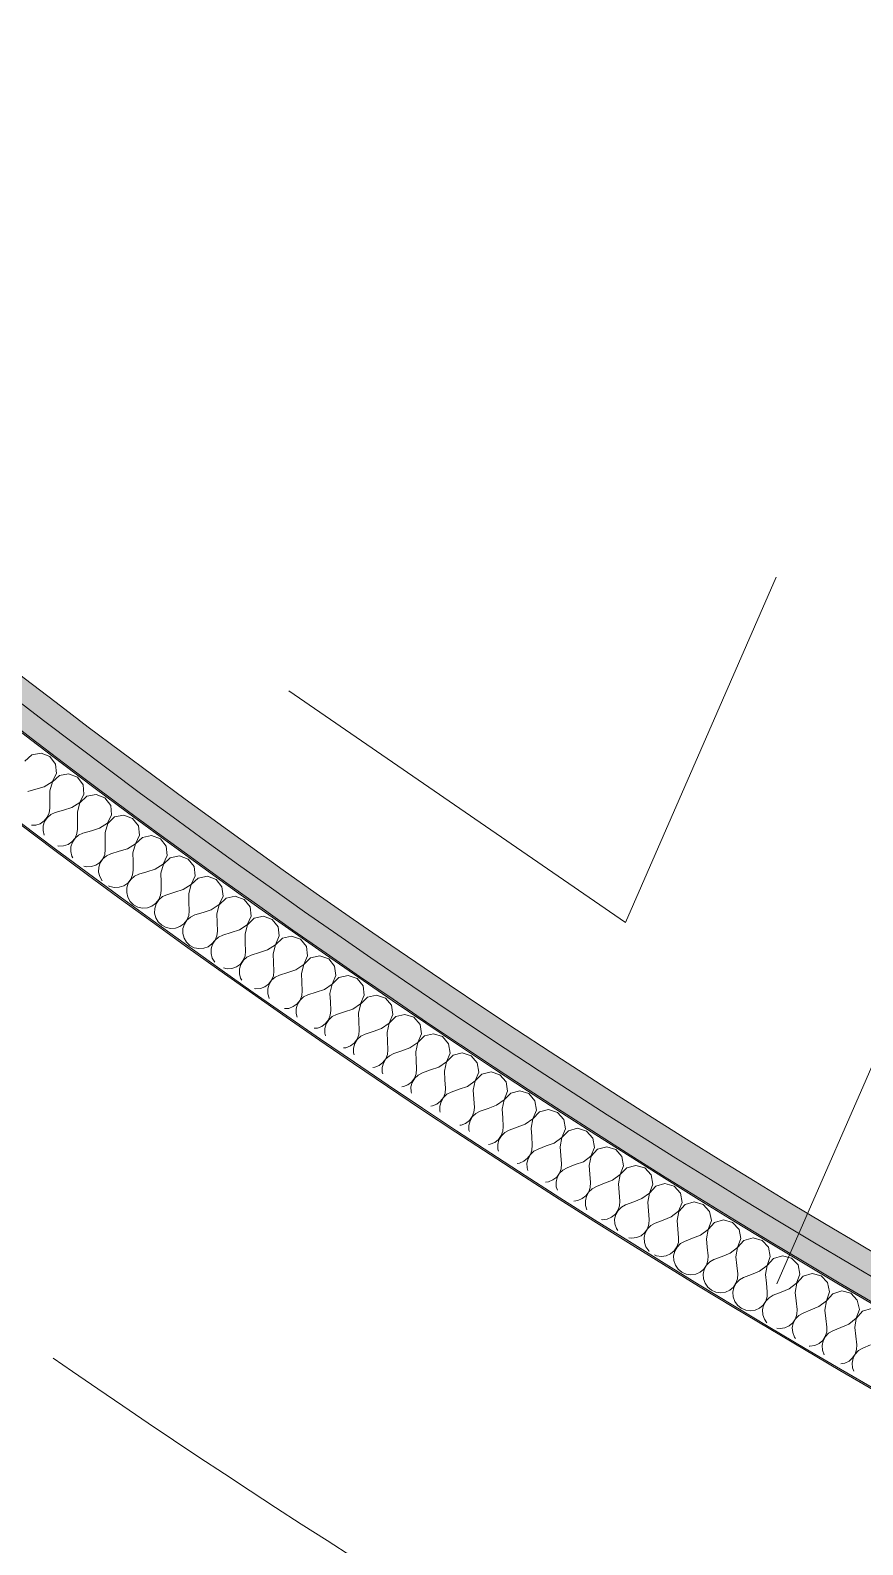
# Model space of a CAD drawing. Header units: millimetres. Extents: x -50172 to 68897, y -80883 to 956680.
# Drawn here: x -38985 to -38410, y -68995 to -67948 of the extents above; entities that cross this region are included whole.
import ezdxf

# ---------------------------------------------------------------- set-up
doc = ezdxf.new("R2010")
doc.units = ezdxf.units.MM
doc.header["$MEASUREMENT"] = 0
doc.linetypes.add('Dashed', pattern=[564.444447, 282.222223, -282.222223])
doc.linetypes.add('Double Dashed', pattern=[1093.611073, 529.166651, -211.666656, 141.111112, -211.666656])
for name, color, linetype in [('A-25-M_Wall_Ext', 7, 'Continuous'), ('A-95-MC_Marker_Section_P2.Marker', 7, 'Continuous'), ('New_A-15-MG_Structural_Grid_Phase_2', 7, 'Continuous'), ('New_A-25-M_Wall_Int', 7, 'Continuous')]:
    doc.layers.add(name, color=color, linetype=linetype)
for name, color, linetype, lineweight in [('A-25-M_Wall_Ext_Pen_No__1', 7, 'Continuous', 13), ('A-95-MC_Marker_Section_P2.Marker_Pen_No__1', 7, 'Continuous', 13), ('New_A-25-M_Wall_Int_Pen_No__1', 7, 'Continuous', 13), ('New_A-25-M_Wall_Int_Pen_No__150', 7, 'Continuous', 0), ('New_A-95-P_Drawing_Pen_No__1', 7, 'Continuous', 13)]:
    doc.layers.add(name, color=color, linetype=linetype, lineweight=lineweight)
for name, color, linetype, lineweight, true_color in [('A-25-M_Wall_Ext_Pen_No__107', 7, 'Continuous', 15, 0xa6a6a6), ('New_A-15-MG_Structural_Grid_Phase_2_Pen_No__222', 7, 'Continuous', 13, 0x65af33), ('New_A-25-M_Wall_Int_Pen_No__107', 7, 'Continuous', 15, 0xa6a6a6), ('New_A-25-M_Wall_Int_Pen_No__81', 7, 'Continuous', 20, 0x6a6a6a)]:
    doc.layers.add(name, color=color, linetype=linetype, lineweight=lineweight, true_color=true_color)
pattern_1 = [(60, (0, 0), (-43.30127, 25), []), (120, (0, 0), (43.30127, 25), [])]

# ---------------------------------------------------------------- blocks, each defined once
blk = doc.blocks.new('*X334')
at = {"layer": 'New_A-25-M_Wall_Int_Pen_No__150', "linetype": 'Continuous'}
for p, q in [((-38983.8, -68449), (-38988.6, -68453.3)), ((-38977.4, -68447.8), (-38983.8, -68449)), ((-38971.3, -68450.2), (-38977.4, -68447.8)), ((-38967.4, -68455.4), (-38971.3, -68450.2)), ((-38966.8, -68461.9), (-38967.4, -68455.4)), ((-38975.2, -68471.1), (-38969.7, -68467.7)), ((-38969.7, -68467.7), (-38966.8, -68461.9)), ((-38964.8, -68463.4), (-38969.6, -68467.8)), ((-38958.4, -68462.2), (-38964.8, -68463.4)), ((-38952.3, -68464.5), (-38958.4, -68462.2)), ((-38948.4, -68469.7), (-38952.3, -68464.5)), ((-38981, -68472.8), (-38986.7, -68474.4)), ((-38975.2, -68471.1), (-38981, -68472.8)), ((-38969.6, -68467.8), (-38971.4, -68474)), ((-38971.4, -68474), (-38971.4, -68480)), ((-38950.6, -68482), (-38947.8, -68476.2)), ((-38945.8, -68477.7), (-38950.6, -68482.1)), ((-38947.8, -68476.2), (-38948.4, -68469.7)), ((-38939.4, -68476.5), (-38945.8, -68477.7)), ((-38933.3, -68478.8), (-38939.4, -68476.5)), ((-38971.9, -68489.2), (-38971.4, -68485.9)), ((-38971.4, -68480), (-38971.4, -68485.9)), ((-38961.9, -68487.2), (-38967.6, -68488.8)), ((-38956.2, -68485.5), (-38961.9, -68487.2)), ((-38956.2, -68485.5), (-38950.6, -68482)), ((-38950.6, -68482.1), (-38952.3, -68488.4)), ((-38952.3, -68488.4), (-38952.3, -68494.3)), ((-38929.3, -68484), (-38933.3, -68478.8)), ((-38928.7, -68490.4), (-38929.3, -68484)), ((-38984, -68497.7), (-38981.1, -68497.6)), ((-38981.1, -68497.6), (-38978, -68496.6)), ((-38978, -68496.6), (-38975.3, -68494.7)), ((-38976, -68498.1), (-38976.1, -68501.4)), ((-38975, -68495), (-38976, -68498.1)), ((-38975.3, -68494.7), (-38973.2, -68492.2)), ((-38973.1, -68492.3), (-38975, -68495)), ((-38973.2, -68492.2), (-38971.9, -68489.2)), ((-38970.6, -68490.2), (-38973.1, -68492.3)), ((-38967.6, -68488.8), (-38970.6, -68490.2)), ((-38952.3, -68494.3), (-38952.3, -68500.3)), ((-38937, -68499.8), (-38931.5, -68496.3)), ((-38931.4, -68496.4), (-38933.2, -68502.6)), ((-38931.5, -68496.3), (-38928.7, -68490.4)), ((-38926.7, -68491.9), (-38931.4, -68496.4)), ((-38920.3, -68490.7), (-38926.7, -68491.9)), ((-38914.2, -68493), (-38920.3, -68490.7)), ((-38910.2, -68498.1), (-38914.2, -68493)), ((-38909.5, -68504.6), (-38910.2, -68498.1)), ((-38976.1, -68501.4), (-38975.4, -68504.5)), ((-38958.8, -68511), (-38956.1, -68509.1)), ((-38955.8, -68509.3), (-38956.8, -68512.5)), ((-38956.1, -68509.1), (-38954, -68506.6)), ((-38954, -68506.6), (-38955.8, -68509.3)), ((-38954, -68506.6), (-38952.7, -68503.5)), ((-38951.5, -68504.5), (-38954, -68506.6)), ((-38952.7, -68503.5), (-38952.3, -68500.3)), ((-38948.5, -68503.1), (-38951.5, -68504.5)), ((-38942.7, -68501.5), (-38948.5, -68503.1)), ((-38937, -68499.8), (-38942.7, -68501.5)), ((-38933.2, -68502.6), (-38933.1, -68508.6)), ((-38933.1, -68508.6), (-38933.1, -68514.5)), ((-38912.3, -68510.5), (-38909.5, -68504.6)), ((-38907.5, -68506.1), (-38912.3, -68510.5)), ((-38901.1, -68504.8), (-38907.5, -68506.1)), ((-38895, -68507.1), (-38901.1, -68504.8)), ((-38891, -68512.2), (-38895, -68507.1)), ((-38965.8, -68512), (-38965.3, -68512.2)), ((-38965.3, -68512.2), (-38962, -68512)), ((-38962, -68512), (-38958.8, -68511)), ((-38956.8, -68512.5), (-38956.9, -68515.8)), ((-38956.9, -68515.8), (-38956.1, -68519)), ((-38956.1, -68519), (-38955.5, -68520.1)), ((-38934.8, -68520.8), (-38933.5, -68517.8)), ((-38932.2, -68518.8), (-38934.7, -68520.9)), ((-38933.5, -68517.8), (-38933.1, -68514.5)), ((-38929.2, -68517.4), (-38932.2, -68518.8)), ((-38923.5, -68515.7), (-38929.2, -68517.4)), ((-38917.8, -68514), (-38923.5, -68515.7)), ((-38917.8, -68514), (-38912.3, -68510.5)), ((-38912.3, -68510.5), (-38914, -68516.8)), ((-38914, -68516.8), (-38913.9, -68522.8)), ((-38893.1, -68524.6), (-38890.3, -68518.7)), ((-38890.3, -68518.7), (-38891, -68512.2)), ((-38881.9, -68518.9), (-38888.3, -68520.2)), ((-38875.8, -68521.1), (-38881.9, -68518.9)), ((-38948, -68526), (-38946, -68526.5)), ((-38946, -68526.5), (-38942.7, -68526.3)), ((-38942.7, -68526.3), (-38939.6, -68525.2)), ((-38939.6, -68525.2), (-38936.9, -68523.4)), ((-38937.6, -68526.7), (-38937.7, -68530)), ((-38937.7, -68530), (-38936.9, -68533.2)), ((-38936.6, -68523.6), (-38937.6, -68526.7)), ((-38936.9, -68523.4), (-38934.8, -68520.8)), ((-38934.7, -68520.9), (-38936.6, -68523.6)), ((-38914.2, -68532), (-38913.8, -68528.7)), ((-38913.9, -68522.8), (-38913.8, -68528.7)), ((-38904.3, -68529.8), (-38910, -68531.6)), ((-38898.6, -68528.1), (-38904.3, -68529.8)), ((-38898.6, -68528.1), (-38893.1, -68524.6)), ((-38893, -68524.6), (-38894.7, -68530.9)), ((-38888.3, -68520.2), (-38893, -68524.6)), ((-38871.8, -68526.2), (-38875.8, -68521.1)), ((-38871, -68532.7), (-38871.8, -68526.2)), ((-38936.9, -68533.2), (-38935.3, -68536)), ((-38930.8, -68539.5), (-38929.9, -68540)), ((-38929.9, -68540), (-38926.7, -68540.7)), ((-38926.7, -68540.7), (-38923.4, -68540.5)), ((-38923.4, -68540.5), (-38920.3, -68539.5)), ((-38920.3, -68539.5), (-38917.6, -68537.6)), ((-38917.3, -68537.8), (-38918.3, -68541)), ((-38918.3, -68541), (-38918.3, -68544.2)), ((-38917.6, -68537.6), (-38915.5, -68535)), ((-38915.5, -68535.1), (-38917.3, -68537.8)), ((-38915.5, -68535), (-38914.2, -68532)), ((-38913, -68532.9), (-38915.5, -68535.1)), ((-38910, -68531.6), (-38913, -68532.9)), ((-38894.7, -68530.9), (-38894.6, -68536.9)), ((-38894.6, -68536.9), (-38894.5, -68542.8)), ((-38879.3, -68542.1), (-38873.8, -68538.6)), ((-38873.7, -68538.7), (-38875.4, -68544.9)), ((-38873.8, -68538.6), (-38871, -68532.7)), ((-38869, -68534.2), (-38873.7, -68538.7)), ((-38862.6, -68532.9), (-38869, -68534.2)), ((-38856.5, -68535.1), (-38862.6, -68532.9)), ((-38852.5, -68540.2), (-38856.5, -68535.1)), ((-38851.7, -68546.6), (-38852.5, -68540.2)), ((-38918.3, -68544.2), (-38917.5, -68547.4)), ((-38917.5, -68547.4), (-38915.9, -68550.3)), ((-38915.9, -68550.3), (-38913.5, -68552.6)), ((-38898.3, -68551.7), (-38896.2, -68549.1)), ((-38896.1, -68549.2), (-38897.9, -68551.9)), ((-38896.2, -68549.1), (-38894.9, -68546.1)), ((-38893.6, -68547), (-38896.1, -68549.2)), ((-38894.9, -68546.1), (-38894.5, -68542.8)), ((-38890.6, -68545.7), (-38893.6, -68547)), ((-38885, -68543.9), (-38890.6, -68545.7)), ((-38879.3, -68542.1), (-38885, -68543.9)), ((-38875.4, -68544.9), (-38875.3, -68550.9)), ((-38875.3, -68550.9), (-38875.1, -68556.9)), ((-38854.4, -68552.5), (-38851.7, -68546.6)), ((-38849.7, -68548.1), (-38854.4, -68552.6)), ((-38843.3, -68546.8), (-38849.7, -68548.1)), ((-38837.2, -68548.9), (-38843.3, -68546.8)), ((-38833.1, -68554), (-38837.2, -68548.9)), ((-38913.5, -68552.6), (-38910.6, -68554.2)), ((-38910.6, -68554.2), (-38907.3, -68554.9)), ((-38907.3, -68554.9), (-38904, -68554.7)), ((-38904, -68554.7), (-38900.9, -68553.6)), ((-38900.9, -68553.6), (-38898.3, -68551.7)), ((-38898.9, -68555.1), (-38899, -68558.4)), ((-38899, -68558.4), (-38898.1, -68561.6)), ((-38897.9, -68551.9), (-38898.9, -68555.1)), ((-38898.1, -68561.6), (-38896.5, -68564.4)), ((-38876.8, -68563.2), (-38875.5, -68560.1)), ((-38874.2, -68561.1), (-38876.7, -68563.2)), ((-38875.5, -68560.1), (-38875.1, -68556.9)), ((-38871.3, -68559.7), (-38874.2, -68561.1)), ((-38865.6, -68557.9), (-38871.3, -68559.7)), ((-38859.9, -68556.1), (-38865.6, -68557.9)), ((-38859.9, -68556.1), (-38854.4, -68552.5)), ((-38854.4, -68552.6), (-38856, -68558.9)), ((-38856, -68558.9), (-38855.9, -68564.9)), ((-38835, -68566.4), (-38832.3, -68560.5)), ((-38832.3, -68560.5), (-38833.1, -68554)), ((-38823.9, -68560.6), (-38830.3, -68561.9)), ((-38817.8, -68562.7), (-38823.9, -68560.6)), ((-38896.5, -68564.4), (-38894.1, -68566.7)), ((-38894.1, -68566.7), (-38891.1, -68568.3)), ((-38891.1, -68568.3), (-38887.9, -68569)), ((-38887.9, -68569), (-38884.6, -68568.7)), ((-38884.6, -68568.7), (-38881.5, -68567.6)), ((-38881.5, -68567.6), (-38878.8, -68565.7)), ((-38878.5, -68566), (-38879.5, -68569.1)), ((-38879.5, -68569.1), (-38879.5, -68572.4)), ((-38878.8, -68565.7), (-38876.8, -68563.2)), ((-38876.7, -68563.2), (-38878.5, -68566)), ((-38856.1, -68574.1), (-38855.7, -68570.8)), ((-38855.9, -68564.9), (-38855.7, -68570.8)), ((-38846.1, -68571.8), (-38851.8, -68573.6)), ((-38840.5, -68570), (-38846.1, -68571.8)), ((-38840.5, -68570), (-38835, -68566.4)), ((-38834.9, -68566.5), (-38836.6, -68572.8)), ((-38830.3, -68561.9), (-38834.9, -68566.5)), ((-38813.7, -68567.8), (-38817.8, -68562.7)), ((-38812.9, -68574.2), (-38813.7, -68567.8)), ((-38879.5, -68572.4), (-38878.7, -68575.6)), ((-38878.7, -68575.6), (-38877, -68578.4)), ((-38877, -68578.4), (-38874.6, -68580.7)), ((-38874.6, -68580.7), (-38871.7, -68582.3)), ((-38871.7, -68582.3), (-38868.4, -68582.9)), ((-38868.4, -68582.9), (-38865.1, -68582.7)), ((-38865.1, -68582.7), (-38862, -68581.6)), ((-38862, -68581.6), (-38859.4, -68579.7)), ((-38859, -68579.9), (-38860, -68583.1)), ((-38859.4, -68579.7), (-38857.3, -68577.1)), ((-38857.3, -68577.2), (-38859, -68579.9)), ((-38857.3, -68577.1), (-38856.1, -68574.1)), ((-38854.8, -68575), (-38857.3, -68577.2)), ((-38851.8, -68573.6), (-38854.8, -68575)), ((-38836.6, -68572.8), (-38836.4, -68578.7)), ((-38836.4, -68578.7), (-38836.2, -68584.7)), ((-38821, -68583.8), (-38815.6, -68580.2)), ((-38815.5, -68580.2), (-38817.1, -68586.5)), ((-38815.6, -68580.2), (-38812.9, -68574.2)), ((-38810.8, -68575.7), (-38815.5, -68580.2)), ((-38804.5, -68574.3), (-38810.8, -68575.7)), ((-38798.3, -68576.4), (-38804.5, -68574.3)), ((-38794.2, -68581.5), (-38798.3, -68576.4)), ((-38793.4, -68587.9), (-38794.2, -68581.5)), ((-38860, -68583.1), (-38860, -68586.4)), ((-38860, -68586.4), (-38859.2, -68589.6)), ((-38859.2, -68589.6), (-38857.5, -68592.3)), ((-38839.8, -68593.6), (-38837.8, -68591)), ((-38837.7, -68591), (-38839.5, -68593.8)), ((-38837.8, -68591), (-38836.6, -68587.9)), ((-38835.3, -68588.9), (-38837.7, -68591)), ((-38836.6, -68587.9), (-38836.2, -68584.7)), ((-38832.3, -68587.4), (-38835.3, -68588.9)), ((-38826.6, -68585.6), (-38832.3, -68587.4)), ((-38821, -68583.8), (-38826.6, -68585.6)), ((-38817.1, -68586.5), (-38816.9, -68592.5)), ((-38816.9, -68592.5), (-38816.7, -68598.5)), ((-38796, -68593.9), (-38793.4, -68587.9)), ((-38791.3, -68589.4), (-38795.9, -68593.9)), ((-38784.9, -68587.9), (-38791.3, -68589.4)), ((-38778.8, -68590.1), (-38784.9, -68587.9)), ((-38774.7, -68595.1), (-38778.8, -68590.1)), ((-38851.4, -68596.3), (-38848.9, -68596.9)), ((-38848.9, -68596.9), (-38845.6, -68596.6)), ((-38845.6, -68596.6), (-38842.5, -68595.5)), ((-38842.5, -68595.5), (-38839.8, -68593.6)), ((-38840.4, -68597), (-38840.5, -68600.3)), ((-38840.5, -68600.3), (-38839.6, -68603.4)), ((-38839.5, -68593.8), (-38840.4, -68597)), ((-38839.6, -68603.4), (-38838.8, -68604.8)), ((-38818.2, -68604.8), (-38817, -68601.7)), ((-38815.7, -68602.6), (-38818.2, -68604.8)), ((-38817, -68601.7), (-38816.7, -68598.5)), ((-38812.8, -68601.2), (-38815.7, -68602.6)), ((-38807.1, -68599.4), (-38812.8, -68601.2)), ((-38801.4, -68597.5), (-38807.1, -68599.4)), ((-38801.4, -68597.5), (-38796, -68593.9)), ((-38795.9, -68593.9), (-38797.5, -68600.2)), ((-38797.5, -68600.2), (-38797.3, -68606.2)), ((-38776.4, -68607.5), (-38773.8, -68601.5)), ((-38771.7, -68603), (-38776.4, -68607.5)), ((-38773.8, -68601.5), (-38774.7, -68595.1)), ((-38765.4, -68601.5), (-38771.7, -68603)), ((-38759.2, -68603.6), (-38765.4, -68601.5)), ((-38755.1, -68608.6), (-38759.2, -68603.6)), ((-38830.1, -68610.5), (-38829.3, -68610.7)), ((-38829.3, -68610.7), (-38826, -68610.4)), ((-38826, -68610.4), (-38822.9, -68609.3)), ((-38822.9, -68609.3), (-38820.3, -68607.4)), ((-38820.8, -68610.8), (-38820.9, -68614.1)), ((-38820.9, -68614.1), (-38820, -68617.2)), ((-38819.9, -68607.6), (-38820.8, -68610.8)), ((-38820.3, -68607.4), (-38818.2, -68604.8)), ((-38818.2, -68604.8), (-38819.9, -68607.6)), ((-38797.4, -68615.4), (-38797.1, -68612.2)), ((-38797.3, -68606.2), (-38797.1, -68612.2)), ((-38787.5, -68613), (-38793.1, -68614.9)), ((-38781.8, -68611.1), (-38787.5, -68613)), ((-38781.8, -68611.1), (-38776.4, -68607.5)), ((-38776.4, -68607.5), (-38777.9, -68613.9)), ((-38777.9, -68613.9), (-38777.6, -68619.8)), ((-38754.2, -68615.1), (-38755.1, -68608.6)), ((-38820, -68617.2), (-38819.9, -68617.3)), ((-38809.3, -68624.4), (-38806.3, -68624.2)), ((-38806.3, -68624.2), (-38803.3, -68623)), ((-38803.3, -68623), (-38800.6, -68621.1)), ((-38800.3, -68621.3), (-38801.2, -68624.5)), ((-38801.2, -68624.5), (-38801.2, -68627.8)), ((-38800.6, -68621.1), (-38798.6, -68618.5)), ((-38798.5, -68618.5), (-38800.3, -68621.3)), ((-38798.6, -68618.5), (-38797.4, -68615.4)), ((-38796.1, -68616.3), (-38798.5, -68618.5)), ((-38793.1, -68614.9), (-38796.1, -68616.3)), ((-38777.6, -68619.8), (-38777.4, -68625.8)), ((-38762.2, -68624.7), (-38756.8, -68621)), ((-38756.7, -68621.1), (-38758.2, -68627.4)), ((-38756.8, -68621), (-38754.2, -68615.1)), ((-38752.1, -68616.5), (-38756.7, -68621.1)), ((-38745.8, -68615), (-38752.1, -68616.5)), ((-38739.6, -68617.1), (-38745.8, -68615)), ((-38735.4, -68622.1), (-38739.6, -68617.1)), ((-38734.5, -68628.5), (-38735.4, -68622.1)), ((-38801.2, -68627.8), (-38800.5, -68630.3)), ((-38783.5, -68636.7), (-38780.9, -68634.7)), ((-38780.6, -68635), (-38781.5, -68638.1)), ((-38780.9, -68634.7), (-38778.9, -68632.1)), ((-38778.8, -68632.2), (-38780.6, -68635)), ((-38778.9, -68632.1), (-38777.7, -68629)), ((-38776.4, -68629.9), (-38778.8, -68632.2)), ((-38777.7, -68629), (-38777.4, -68625.8)), ((-38773.5, -68628.5), (-38776.4, -68629.9)), ((-38767.8, -68626.6), (-38773.5, -68628.5)), ((-38762.2, -68624.7), (-38767.8, -68626.6)), ((-38758.2, -68627.4), (-38758, -68633.4)), ((-38758, -68633.4), (-38757.7, -68639.3)), ((-38742.4, -68638.2), (-38737.1, -68634.5)), ((-38737, -68634.5), (-38738.5, -68640.9)), ((-38737.1, -68634.5), (-38734.5, -68628.5)), ((-38732.4, -68629.9), (-38737, -68634.5)), ((-38726.1, -68628.4), (-38732.4, -68629.9)), ((-38719.9, -68630.4), (-38726.1, -68628.4)), ((-38715.7, -68635.4), (-38719.9, -68630.4)), ((-38788.8, -68638), (-38786.6, -68637.8)), ((-38786.6, -68637.8), (-38783.5, -68636.7)), ((-38781.5, -68638.1), (-38781.5, -68641.4)), ((-38781.5, -68641.4), (-38780.9, -68643.3)), ((-38759.2, -68645.6), (-38758, -68642.6)), ((-38756.7, -68643.5), (-38759.1, -68645.7)), ((-38758, -68642.6), (-38757.7, -68639.3)), ((-38753.7, -68642), (-38756.7, -68643.5)), ((-38748.1, -68640.1), (-38753.7, -68642)), ((-38742.4, -68638.2), (-38748.1, -68640.1)), ((-38738.5, -68640.9), (-38738.2, -68646.8)), ((-38717.3, -68647.8), (-38714.8, -68641.9)), ((-38712.7, -68643.3), (-38717.3, -68647.9)), ((-38714.8, -68641.9), (-38715.7, -68635.4)), ((-38706.4, -68641.7), (-38712.7, -68643.3)), ((-38700.2, -68643.7), (-38706.4, -68641.7)), ((-38696, -68648.7), (-38700.2, -68643.7)), ((-38768.5, -68651.6), (-38766.9, -68651.4)), ((-38766.9, -68651.4), (-38763.8, -68650.2)), ((-38763.8, -68650.2), (-38761.2, -68648.3)), ((-38760.8, -68648.5), (-38761.7, -68651.7)), ((-38761.7, -68651.7), (-38761.7, -68655)), ((-38761.7, -68655), (-38761.3, -68656.4)), ((-38761.2, -68648.3), (-38759.2, -68645.6)), ((-38759.1, -68645.7), (-38760.8, -68648.5)), ((-38739.4, -68659.1), (-38738.2, -68656)), ((-38738.2, -68646.8), (-38737.9, -68652.8)), ((-38738.2, -68656), (-38737.9, -68652.8)), ((-38733.9, -68655.4), (-38736.9, -68656.9)), ((-38728.3, -68653.5), (-38733.9, -68655.4)), ((-38722.7, -68651.6), (-38728.3, -68653.5)), ((-38722.7, -68651.6), (-38717.3, -68647.8)), ((-38717.3, -68647.9), (-38718.7, -68654.2)), ((-38718.7, -68654.2), (-38718.4, -68660.2)), ((-38697.5, -68661.1), (-38695, -68655.1)), ((-38695, -68655.1), (-38696, -68648.7)), ((-38686.6, -68655), (-38692.9, -68656.5)), ((-38680.4, -68657), (-38686.6, -68655)), ((-38748.3, -68665), (-38747, -68664.9)), ((-38747, -68664.9), (-38744, -68663.7)), ((-38744, -68663.7), (-38741.3, -68661.7)), ((-38741, -68662), (-38741.9, -68665.1)), ((-38741.9, -68665.1), (-38741.8, -68668.4)), ((-38741.3, -68661.7), (-38739.4, -68659.1)), ((-38739.3, -68659.2), (-38741, -68662)), ((-38736.9, -68656.9), (-38739.3, -68659.2)), ((-38718.4, -68660.2), (-38718.1, -68666.1)), ((-38718.3, -68669.4), (-38718.1, -68666.1)), ((-38702.8, -68664.9), (-38708.5, -68666.8)), ((-38702.8, -68664.9), (-38697.5, -68661.1)), ((-38697.4, -68661.2), (-38698.9, -68667.5)), ((-38692.9, -68656.5), (-38697.4, -68661.2)), ((-38676.2, -68661.9), (-38680.4, -68657)), ((-38675.1, -68668.3), (-38676.2, -68661.9)), ((-38741.8, -68668.4), (-38741.5, -68669.5)), ((-38724.1, -68677.1), (-38721.5, -68675.1)), ((-38721.1, -68675.4), (-38722, -68678.5)), ((-38721.5, -68675.1), (-38719.5, -68672.5)), ((-38719.4, -68672.5), (-38721.1, -68675.4)), ((-38719.5, -68672.5), (-38718.3, -68669.4)), ((-38717, -68670.3), (-38719.4, -68672.5)), ((-38714.1, -68668.8), (-38717, -68670.3)), ((-38708.5, -68666.8), (-38714.1, -68668.8)), ((-38698.9, -68667.5), (-38698.5, -68673.5)), ((-38698.5, -68673.5), (-38698.2, -68679.4)), ((-38683, -68678.1), (-38677.7, -68674.3)), ((-38677.6, -68674.4), (-38679, -68680.7)), ((-38677.7, -68674.3), (-38675.1, -68668.3)), ((-38673, -68669.7), (-38677.6, -68674.4)), ((-38666.7, -68668.1), (-38673, -68669.7)), ((-38660.5, -68670.1), (-38666.7, -68668.1)), ((-38656.3, -68675), (-38660.5, -68670.1)), ((-38655.2, -68681.4), (-38656.3, -68675)), ((-38728.2, -68678.4), (-38727.1, -68678.3)), ((-38727.1, -68678.3), (-38724.1, -68677.1)), ((-38722, -68678.5), (-38721.9, -68681.8)), ((-38721.9, -68681.8), (-38721.6, -68682.8)), ((-38701.5, -68688.4), (-38699.6, -68685.8)), ((-38699.5, -68685.8), (-38701.2, -68688.7)), ((-38699.6, -68685.8), (-38698.4, -68682.7)), ((-38697.1, -68683.6), (-38699.5, -68685.8)), ((-38698.4, -68682.7), (-38698.2, -68679.4)), ((-38694.2, -68682.1), (-38697.1, -68683.6)), ((-38688.6, -68680.1), (-38694.2, -68682.1)), ((-38683, -68678.1), (-38688.6, -68680.1)), ((-38679, -68680.7), (-38678.6, -68686.7)), ((-38678.6, -68686.7), (-38678.2, -68692.6)), ((-38663, -68691.2), (-38657.7, -68687.4)), ((-38657.7, -68687.4), (-38655.2, -68681.4)), ((-38653.1, -68682.8), (-38657.7, -68687.5)), ((-38646.8, -68681.2), (-38653.1, -68682.8)), ((-38640.6, -68683.1), (-38646.8, -68681.2)), ((-38636.4, -68688), (-38640.6, -68683.1)), ((-38708.2, -68691.7), (-38707.2, -68691.6)), ((-38707.2, -68691.6), (-38704.1, -68690.4)), ((-38704.1, -68690.4), (-38701.5, -68688.4)), ((-38701.2, -68688.7), (-38702, -68691.8)), ((-38702, -68691.8), (-38702, -68695.1)), ((-38702, -68695.1), (-38701.7, -68696)), ((-38679.6, -68699), (-38678.5, -68695.9)), ((-38677.2, -68696.8), (-38679.5, -68699)), ((-38678.5, -68695.9), (-38678.2, -68692.6)), ((-38674.2, -68695.3), (-38677.2, -68696.8)), ((-38668.6, -68693.3), (-38674.2, -68695.3)), ((-38663, -68691.2), (-38668.6, -68693.3)), ((-38657.7, -68687.5), (-38659, -68693.9)), ((-38659, -68693.9), (-38658.6, -68699.8)), ((-38637.8, -68700.5), (-38635.3, -68694.5)), ((-38633.2, -68695.8), (-38637.7, -68700.5)), ((-38635.3, -68694.5), (-38636.4, -68688)), ((-38626.9, -68694.2), (-38633.2, -68695.8)), ((-38620.7, -68696.1), (-38626.9, -68694.2)), ((-38616.4, -68701), (-38620.7, -68696.1)), ((-38688.3, -68705), (-38687.2, -68704.9)), ((-38687.2, -68704.9), (-38684.2, -68703.7)), ((-38684.2, -68703.7), (-38681.6, -68701.6)), ((-38681.2, -68701.9), (-38682, -68705.1)), ((-38682, -68705.1), (-38682, -68708.3)), ((-38682, -68708.3), (-38681.6, -68709.4)), ((-38681.6, -68701.6), (-38679.6, -68699)), ((-38679.5, -68699), (-38681.2, -68701.9)), ((-38658.6, -68699.8), (-38658.2, -68705.8)), ((-38658.5, -68709), (-38658.2, -68705.8)), ((-38654.2, -68708.4), (-38657.1, -68709.9)), ((-38648.6, -68706.3), (-38654.2, -68708.4)), ((-38643, -68704.3), (-38648.6, -68706.3)), ((-38643, -68704.3), (-38637.8, -68700.5)), ((-38637.7, -68700.5), (-38639, -68706.9)), ((-38639, -68706.9), (-38638.6, -68712.8)), ((-38617.7, -68713.4), (-38615.3, -68707.4)), ((-38615.3, -68707.4), (-38616.4, -68701)), ((-38606.9, -68707.1), (-38613.2, -68708.8)), ((-38600.7, -68709), (-38606.9, -68707.1)), ((-38668.4, -68718.2), (-38667.2, -68718)), ((-38667.2, -68718), (-38664.1, -68716.8)), ((-38664.1, -68716.8), (-38661.5, -68714.8)), ((-38661.2, -68715), (-38662, -68718.2)), ((-38662, -68718.2), (-38661.9, -68721.5)), ((-38661.5, -68714.8), (-38659.6, -68712.1)), ((-38659.5, -68712.2), (-38661.2, -68715)), ((-38659.6, -68712.1), (-38658.5, -68709)), ((-38657.1, -68709.9), (-38659.5, -68712.2)), ((-38638.6, -68712.8), (-38638.2, -68718.8)), ((-38638.4, -68722.1), (-38638.2, -68718.8)), ((-38623, -68717.3), (-38628.6, -68719.3)), ((-38623, -68717.3), (-38617.7, -68713.4)), ((-38617.7, -68713.5), (-38619, -68719.9)), ((-38613.2, -68708.8), (-38617.7, -68713.5)), ((-38596.3, -68713.8), (-38600.7, -68709)), ((-38595.2, -68720.3), (-38596.3, -68713.8)), ((-38661.9, -68721.5), (-38661.5, -68722.8)), ((-38644, -68729.9), (-38641.4, -68727.8)), ((-38641.1, -68728.1), (-38641.9, -68731.2)), ((-38641.4, -68727.8), (-38639.5, -68725.2)), ((-38639.4, -68725.2), (-38641.1, -68728.1)), ((-38639.5, -68725.2), (-38638.4, -68722.1)), ((-38637.1, -68722.9), (-38639.4, -68725.2)), ((-38634.2, -68721.4), (-38637.1, -68722.9)), ((-38628.6, -68719.3), (-38634.2, -68721.4)), ((-38619, -68719.9), (-38618.5, -68725.8)), ((-38618.5, -68725.8), (-38618.1, -68731.7)), ((-38602.9, -68730.2), (-38597.7, -68726.3)), ((-38597.6, -68726.4), (-38598.9, -68732.7)), ((-38597.7, -68726.3), (-38595.2, -68720.3)), ((-38593.1, -68721.6), (-38597.6, -68726.4)), ((-38586.8, -68719.9), (-38593.1, -68721.6)), ((-38580.6, -68721.8), (-38586.8, -68719.9)), ((-38576.3, -68726.6), (-38580.6, -68721.8)), ((-38575.1, -68733), (-38576.3, -68726.6)), ((-38648.7, -68731.3), (-38647.1, -68731.1)), ((-38647.1, -68731.1), (-38644, -68729.9)), ((-38641.9, -68731.2), (-38641.8, -68734.5)), ((-38641.8, -68734.5), (-38641.2, -68736.3)), ((-38621.3, -68740.8), (-38619.4, -68738.1)), ((-38619.3, -68738.2), (-38620.9, -68741)), ((-38619.4, -68738.1), (-38618.3, -68735)), ((-38617, -68735.9), (-38619.3, -68738.2)), ((-38618.3, -68735), (-38618.1, -68731.7)), ((-38614.1, -68734.3), (-38617, -68735.9)), ((-38608.5, -68732.2), (-38614.1, -68734.3)), ((-38602.9, -68730.2), (-38608.5, -68732.2)), ((-38598.9, -68732.7), (-38598.4, -68738.7)), ((-38598.4, -68738.7), (-38597.9, -68744.6)), ((-38582.7, -68743), (-38577.5, -68739.1)), ((-38577.4, -68739.1), (-38578.7, -68745.5)), ((-38577.5, -68739.1), (-38575.1, -68733)), ((-38573, -68734.4), (-38577.4, -68739.1)), ((-38566.7, -68732.7), (-38573, -68734.4)), ((-38560.5, -68734.5), (-38566.7, -68732.7)), ((-38556.1, -68739.3), (-38560.5, -68734.5)), ((-38555, -68745.7), (-38556.1, -68739.3)), ((-38629.1, -68744.4), (-38626.9, -68744.1)), ((-38626.9, -68744.1), (-38623.9, -68742.8)), ((-38623.9, -68742.8), (-38621.3, -68740.8)), ((-38620.9, -68741), (-38621.7, -68744.2)), ((-38621.7, -68744.2), (-38621.6, -68747.5)), ((-38621.6, -68747.5), (-38620.8, -68749.9)), ((-38599.2, -68751), (-38598.1, -68747.9)), ((-38596.8, -68748.8), (-38599.1, -68751.1)), ((-38598.1, -68747.9), (-38597.9, -68744.6)), ((-38593.9, -68747.2), (-38596.8, -68748.8)), ((-38588.3, -68745.1), (-38593.9, -68747.2)), ((-38582.7, -68743), (-38588.3, -68745.1)), ((-38578.7, -68745.5), (-38578.2, -68751.5)), ((-38557.3, -68751.8), (-38555, -68745.7)), ((-38552.8, -68747.1), (-38557.2, -68751.8)), ((-38546.6, -68745.3), (-38552.8, -68747.1)), ((-38540.3, -68747.1), (-38546.6, -68745.3)), ((-38535.9, -68751.9), (-38540.3, -68747.1)), ((-38609.6, -68757.4), (-38606.7, -68757)), ((-38606.7, -68757), (-38603.7, -68755.7)), ((-38603.7, -68755.7), (-38601.1, -68753.7)), ((-38600.7, -68753.9), (-38601.5, -68757.1)), ((-38601.5, -68757.1), (-38601.4, -68760.4)), ((-38601.4, -68760.4), (-38600.4, -68763.5)), ((-38601.1, -68753.7), (-38599.2, -68751)), ((-38599.1, -68751.1), (-38600.7, -68753.9)), ((-38579, -68763.8), (-38577.9, -68760.7)), ((-38578.2, -68751.5), (-38577.7, -68757.4)), ((-38577.9, -68760.7), (-38577.7, -68757.4)), ((-38573.7, -68759.9), (-38576.5, -68761.5)), ((-38568.1, -68757.8), (-38573.7, -68759.9)), ((-38562.5, -68755.7), (-38568.1, -68757.8)), ((-38562.5, -68755.7), (-38557.3, -68751.8)), ((-38557.2, -68751.8), (-38558.5, -68758.2)), ((-38558.5, -68758.2), (-38558, -68764.2)), ((-38537.1, -68764.4), (-38534.7, -68758.3)), ((-38532.6, -68759.7), (-38537, -68764.5)), ((-38534.7, -68758.3), (-38535.9, -68751.9)), ((-38526.3, -68757.9), (-38532.6, -68759.7)), ((-38520.1, -68759.7), (-38526.3, -68757.9)), ((-38515.7, -68764.5), (-38520.1, -68759.7)), ((-38590.4, -68770.2), (-38589.7, -68770.3)), ((-38589.7, -68770.3), (-38586.4, -68769.8)), ((-38586.4, -68769.8), (-38583.4, -68768.6)), ((-38583.4, -68768.6), (-38580.8, -68766.5)), ((-38580.5, -68766.7), (-38581.3, -68769.9)), ((-38581.3, -68769.9), (-38581.1, -68773.2)), ((-38580.8, -68766.5), (-38579, -68763.8)), ((-38578.9, -68763.8), (-38580.5, -68766.7)), ((-38576.5, -68761.5), (-38578.9, -68763.8)), ((-38558, -68764.2), (-38557.4, -68770.1)), ((-38557.6, -68773.4), (-38557.4, -68770.1)), ((-38547.8, -68770.5), (-38553.4, -68772.6)), ((-38542.3, -68768.3), (-38547.8, -68770.5)), ((-38542.3, -68768.3), (-38537.1, -68764.4)), ((-38537, -68764.5), (-38538.2, -68770.9)), ((-38538.2, -68770.9), (-38537.7, -68776.8)), ((-38516.8, -68776.9), (-38514.5, -68770.9)), ((-38514.5, -68770.9), (-38515.7, -68764.5)), ((-38506.1, -68770.4), (-38512.3, -68772.2)), ((-38499.8, -68772.1), (-38506.1, -68770.4)), ((-38581.1, -68773.2), (-38580.1, -68776.3)), ((-38580.1, -68776.3), (-38579.2, -68777.6)), ((-38566.1, -68782.6), (-38563.1, -68781.3)), ((-38563.1, -68781.3), (-38560.5, -68779.2)), ((-38560.2, -68779.4), (-38560.9, -68782.6)), ((-38560.5, -68779.2), (-38558.7, -68776.5)), ((-38558.6, -68776.6), (-38560.2, -68779.4)), ((-38558.7, -68776.5), (-38557.6, -68773.4)), ((-38556.3, -68774.2), (-38558.6, -68776.6)), ((-38553.4, -68772.6), (-38556.3, -68774.2)), ((-38537.7, -68776.8), (-38537.1, -68782.7)), ((-38522, -68780.9), (-38527.5, -68783.1)), ((-38522, -68780.9), (-38516.8, -68776.9)), ((-38516.7, -68777), (-38517.9, -68783.4)), ((-38512.3, -68772.2), (-38516.7, -68777)), ((-38495.4, -68776.9), (-38499.8, -68772.1)), ((-38494.1, -68783.3), (-38495.4, -68776.9)), ((-38571.6, -68782.7), (-38569.4, -68783)), ((-38569.4, -68783), (-38566.1, -68782.6)), ((-38560.9, -68782.6), (-38560.8, -68785.9)), ((-38560.8, -68785.9), (-38559.7, -68789)), ((-38559.7, -68789), (-38557.8, -68791.8)), ((-38557.8, -68791.8), (-38557.4, -68792.1)), ((-38542.7, -68793.9), (-38540.2, -68791.8)), ((-38539.8, -68792), (-38540.6, -68795.3)), ((-38540.2, -68791.8), (-38538.3, -68789.1)), ((-38538.2, -68789.2), (-38539.8, -68792)), ((-38538.3, -68789.1), (-38537.3, -68786)), ((-38535.9, -68786.8), (-38538.2, -68789.2)), ((-38537.3, -68786), (-38537.1, -68782.7)), ((-38533.1, -68785.2), (-38535.9, -68786.8)), ((-38527.5, -68783.1), (-38533.1, -68785.2)), ((-38517.9, -68783.4), (-38517.3, -68789.3)), ((-38517.3, -68789.3), (-38516.8, -68795.3)), ((-38501.6, -68793.4), (-38496.4, -68789.4)), ((-38496.4, -68789.4), (-38497.5, -68795.8)), ((-38496.4, -68789.4), (-38494.1, -68783.3)), ((-38492, -68784.6), (-38496.4, -68789.4)), ((-38485.7, -68782.8), (-38492, -68784.6)), ((-38479.5, -68784.5), (-38485.7, -68782.8)), ((-38475, -68789.3), (-38479.5, -68784.5)), ((-38473.8, -68795.7), (-38475, -68789.3)), ((-38553.7, -68794.6), (-38552.3, -68795.2)), ((-38552.3, -68795.2), (-38549, -68795.7)), ((-38549, -68795.7), (-38545.7, -68795.2)), ((-38545.7, -68795.2), (-38542.7, -68793.9)), ((-38540.6, -68795.3), (-38540.4, -68798.5)), ((-38540.4, -68798.5), (-38539.3, -68801.7)), ((-38539.3, -68801.7), (-38537.4, -68804.4)), ((-38519.8, -68804.4), (-38517.9, -68801.7)), ((-38517.8, -68801.7), (-38519.4, -68804.6)), ((-38517.9, -68801.7), (-38516.9, -68798.5)), ((-38515.5, -68799.4), (-38517.8, -68801.7)), ((-38516.9, -68798.5), (-38516.8, -68795.3)), ((-38512.7, -68797.8), (-38515.5, -68799.4)), ((-38507.1, -68795.6), (-38512.7, -68797.8)), ((-38501.6, -68793.4), (-38507.1, -68795.6)), ((-38497.5, -68795.8), (-38496.9, -68801.8)), ((-38496.9, -68801.8), (-38496.3, -68807.7)), ((-38481.2, -68805.7), (-38476, -68801.8)), ((-38476, -68801.8), (-38477.1, -68808.2)), ((-38476, -68801.8), (-38473.8, -68795.7)), ((-38471.6, -68797), (-38476, -68801.8)), ((-38465.4, -68795.1), (-38471.6, -68797)), ((-38459.1, -68796.8), (-38465.4, -68795.1)), ((-38454.6, -68801.5), (-38459.1, -68796.8)), ((-38453.3, -68807.9), (-38454.6, -68801.5)), ((-38537.4, -68804.4), (-38534.9, -68806.5)), ((-38534.9, -68806.5), (-38531.9, -68807.8)), ((-38531.9, -68807.8), (-38528.6, -68808.3)), ((-38528.6, -68808.3), (-38525.3, -68807.8)), ((-38525.3, -68807.8), (-38522.3, -68806.5)), ((-38522.3, -68806.5), (-38519.8, -68804.4)), ((-38519.4, -68804.6), (-38520.1, -68807.8)), ((-38520.1, -68807.8), (-38520, -68811.1)), ((-38520, -68811.1), (-38518.9, -68814.2)), ((-38497.5, -68814.1), (-38496.5, -68811)), ((-38495.1, -68811.8), (-38497.4, -68814.2)), ((-38496.5, -68811), (-38496.3, -68807.7)), ((-38492.2, -68810.2), (-38495.1, -68811.8)), ((-38486.7, -68808), (-38492.2, -68810.2)), ((-38481.2, -68805.7), (-38486.7, -68808)), ((-38477.1, -68808.2), (-38476.5, -68814.1)), ((-38455.6, -68814), (-38453.3, -68807.9)), ((-38451.2, -68809.2), (-38455.5, -68814.1)), ((-38445, -68807.3), (-38451.2, -68809.2)), ((-38438.7, -68809), (-38445, -68807.3)), ((-38434.2, -68813.7), (-38438.7, -68809)), ((-38518.9, -68814.2), (-38517, -68816.9)), ((-38517, -68816.9), (-38514.4, -68819)), ((-38514.4, -68819), (-38511.4, -68820.3)), ((-38511.4, -68820.3), (-38508.1, -68820.8)), ((-38508.1, -68820.8), (-38504.8, -68820.3)), ((-38504.8, -68820.3), (-38501.8, -68818.9)), ((-38501.8, -68818.9), (-38499.3, -68816.8)), ((-38499, -68817.1), (-38499.7, -68820.3)), ((-38499.7, -68820.3), (-38499.5, -68823.5)), ((-38499.3, -68816.8), (-38497.5, -68814.1)), ((-38497.4, -68814.2), (-38499, -68817.1)), ((-38477, -68826.5), (-38476, -68823.4)), ((-38476.5, -68814.1), (-38475.9, -68820.1)), ((-38476, -68823.4), (-38475.9, -68820.1)), ((-38471.8, -68822.5), (-38474.6, -68824.2)), ((-38466.2, -68820.3), (-38471.8, -68822.5)), ((-38460.7, -68818), (-38466.2, -68820.3)), ((-38460.7, -68818), (-38455.6, -68814)), ((-38455.5, -68814.1), (-38456.6, -68820.5)), ((-38456.6, -68820.5), (-38456, -68826.4)), ((-38435.1, -68826.2), (-38432.9, -68820.1)), ((-38430.7, -68821.4), (-38435, -68826.3)), ((-38432.9, -68820.1), (-38434.2, -68813.7)), ((-38424.5, -68819.5), (-38430.7, -68821.4)), ((-38418.2, -68821.1), (-38424.5, -68819.5)), ((-38413.7, -68825.8), (-38418.2, -68821.1)), ((-38499.5, -68823.5), (-38498.4, -68826.7)), ((-38498.4, -68826.7), (-38496.5, -68829.4)), ((-38496.5, -68829.4), (-38493.9, -68831.4)), ((-38493.9, -68831.4), (-38490.8, -68832.7)), ((-38490.8, -68832.7), (-38487.6, -68833.2)), ((-38487.6, -68833.2), (-38484.3, -68832.7)), ((-38484.3, -68832.7), (-38481.3, -68831.3)), ((-38481.3, -68831.3), (-38478.8, -68829.2)), ((-38478.4, -68829.4), (-38479.1, -68832.6)), ((-38479.1, -68832.6), (-38478.9, -68835.9)), ((-38478.8, -68829.2), (-38477, -68826.5)), ((-38476.9, -68826.5), (-38478.4, -68829.4)), ((-38474.6, -68824.2), (-38476.9, -68826.5)), ((-38456, -68826.4), (-38455.3, -68832.3)), ((-38455.4, -68835.6), (-38455.3, -68832.3)), ((-38445.7, -68832.5), (-38451.2, -68834.8)), ((-38440.2, -68830.3), (-38445.7, -68832.5)), ((-38440.2, -68830.3), (-38435.1, -68826.2)), ((-38435, -68826.3), (-38436.1, -68832.7)), ((-38436.1, -68832.7), (-38435.4, -68838.6)), ((-38414.5, -68838.3), (-38412.3, -68832.2)), ((-38410.2, -68833.5), (-38414.4, -68838.4)), ((-38412.3, -68832.2), (-38413.7, -68825.8)), ((-38404, -68831.5), (-38410.2, -68833.5)), ((-38478.9, -68835.9), (-38477.8, -68839)), ((-38477.8, -68839), (-38476.1, -68841.4)), ((-38463.7, -68845), (-38460.7, -68843.6)), ((-38460.7, -68843.6), (-38458.2, -68841.5)), ((-38457.9, -68841.7), (-38458.6, -68844.9)), ((-38458.2, -68841.5), (-38456.4, -68838.8)), ((-38456.3, -68838.8), (-38457.9, -68841.7)), ((-38456.4, -68838.8), (-38455.4, -68835.6)), ((-38454.1, -68836.4), (-38456.3, -68838.8)), ((-38451.2, -68834.8), (-38454.1, -68836.4)), ((-38435.4, -68838.6), (-38434.8, -68844.5)), ((-38419.6, -68842.4), (-38425.1, -68844.7)), ((-38419.6, -68842.4), (-38414.5, -68838.3)), ((-38414.4, -68838.4), (-38415.5, -68844.8)), ((-38469.4, -68845.2), (-38467, -68845.5)), ((-38467, -68845.5), (-38463.7, -68845)), ((-38458.6, -68844.9), (-38458.3, -68848.2)), ((-38458.3, -68848.2), (-38457.2, -68851.3)), ((-38457.2, -68851.3), (-38456.4, -68852.4)), ((-38440.1, -68855.8), (-38437.6, -68853.7)), ((-38437.3, -68853.9), (-38437.9, -68857.1)), ((-38437.6, -68853.7), (-38435.8, -68851)), ((-38435.7, -68851), (-38437.3, -68853.9)), ((-38435.8, -68851), (-38434.8, -68847.8)), ((-38433.5, -68848.6), (-38435.7, -68851)), ((-38434.8, -68847.8), (-38434.8, -68844.5)), ((-38430.6, -68847), (-38433.5, -68848.6)), ((-38425.1, -68844.7), (-38430.6, -68847)), ((-38415.5, -68844.8), (-38414.8, -68850.7)), ((-38414.8, -68850.7), (-38414.1, -68856.6)), ((-38447, -68857.7), (-38446.4, -68857.7)), ((-38446.4, -68857.7), (-38443.1, -68857.2)), ((-38443.1, -68857.2), (-38440.1, -68855.8)), ((-38437.9, -68857.1), (-38437.7, -68860.4)), ((-38437.7, -68860.4), (-38436.6, -68863.5)), ((-38417, -68865.8), (-38415.2, -68863.1)), ((-38415.1, -68863.1), (-38416.6, -68866)), ((-38415.2, -68863.1), (-38414.2, -68859.9)), ((-38412.8, -68860.7), (-38415.1, -68863.1)), ((-38414.2, -68859.9), (-38414.1, -68856.6)), ((-38410, -68859.1), (-38412.8, -68860.7)), ((-38404.5, -68856.7), (-38410, -68859.1)), ((-38425.2, -68869.8), (-38422.4, -68869.4)), ((-38422.4, -68869.4), (-38419.4, -68868)), ((-38419.4, -68868), (-38417, -68865.8)), ((-38416.6, -68866), (-38417.2, -68869.3)), ((-38417.2, -68869.3), (-38417, -68872.5)), ((-38417, -68872.5), (-38416.1, -68874.9))]:
    blk.add_line(p, q, dxfattribs=at)
blk = doc.blocks.new('Wall_57_1', base_point=(-40577, -66482.2))
at = {"layer": 'New_A-25-M_Wall_Int_Pen_No__107', "linetype": 'Continuous'}
for points in [[(-38098.7, -68976.6, -0.158553), (-40590.4, -66489.1), (-40603.7, -66496, 0.15859), (-38104.7, -68990.4)], [(-38092.7, -68962.8, -0.158517), (-40577, -66482.2), (-40590.4, -66489.1, 0.158553), (-38098.7, -68976.6)]]:
    blk.add_hatch(color=256, dxfattribs=at).paths.add_polyline_path(points)
at = {"layer": 'New_A-25-M_Wall_Int_Pen_No__81', "linetype": 'Continuous', "lineweight": 0, "true_color": 0x353535}
for points in [[(-38104.7, -68990.4, -0.15859), (-40603.7, -66496), (-40604.6, -66496.4, 0.158592), (-38105.1, -68991.3)], [(-38125.1, -69037.2, -0.158711), (-40649, -66519.4), (-40649.9, -66519.8, 0.158714), (-38125.5, -69038.1)]]:
    blk.add_hatch(color=250, dxfattribs=at).paths.add_polyline_path(points)
at = {"layer": 'New_A-25-M_Wall_Int_Pen_No__1', "linetype": 'Continuous'}
for radius, start, end in [(5691, 207.0291, 243.0669), (5676, 207.0283, 243.0579), (5707, 207.0299, 243.0763), (5706, 207.0299, 243.0757), (5758, 207.03253, 243.10615), (5757, 207.03247, 243.10557)]:
    blk.add_arc((-35521, -63902.8), radius, start, end, dxfattribs=at)
at = {"layer": 'New_A-25-M_Wall_Int', "color": 250, "lineweight": 50, "true_color": 0x2a2a2a}
blk.add_blockref('*X334', (0, 0), dxfattribs=at)
blk = doc.blocks.new('Wall_199_1', base_point=(-41867.7, -65448.9))
at = {"layer": 'A-25-M_Wall_Ext_Pen_No__107', "linetype": 'Continuous', "lineweight": 0, "true_color": 0x535353}
for points in [[(-41554.1, -65375.8, 0.226795), (-38161.1, -69523.8), (-38160.3, -69522, -0.226793), (-41552.1, -65375.4)], [(-41702.1, -65410.3, 0.226935), (-38224.1, -69662.2), (-38223.3, -69660.3, -0.226933), (-41700.2, -65409.9)]]:
    blk.add_hatch(color=251, dxfattribs=at).paths.add_polyline_path(points)
at = {"layer": 'A-25-M_Wall_Ext_Pen_No__107', "linetype": 'Continuous'}
h = blk.add_hatch(dxfattribs=at)
h.set_pattern_fill('Plaster_0001', color=256, style=0, pattern_type=2)
h.set_pattern_definition([(129.2839, (0, 0), (134.0639, 109.6671), [0, -100]), (129.2839, (-98.69, -16.13), (134.0639, 109.6671), [0, -100])])
h.paths.add_polyline_path([(-41552.1, -65375.4, 0.226793), (-38160.3, -69522), (-38154.1, -69508.4, -0.226779), (-41537.5, -65372)])
h = blk.add_hatch(dxfattribs=at)
h.set_pattern_fill('Plywood_0001', color=256, style=0, pattern_type=2)
h.set_pattern_definition([(0, (0, 0), (0, 200), [])])
h.paths.add_polyline_path([(-41719.6, -65414.4, 0.226951), (-38231.6, -69678.5), (-38224.1, -69662.2, -0.226935), (-41702.1, -65410.3)])
h = blk.add_hatch(dxfattribs=at)
h.set_pattern_fill('Batt_Insulation_0001', color=256, style=0, pattern_type=2)
h.set_pattern_definition(pattern_1)
h.paths.add_polyline_path([(-41817, -65437.1, 0.227038), (-38273, -69769.5), (-38231.6, -69678.5, -0.226951), (-41719.6, -65414.4)])
blk.add_hatch(color=256, dxfattribs=at).paths.add_polyline_path([(-41867.7, -65448.9, 0.227083), (-38294.6, -69816.9), (-38283.4, -69792.3, -0.22706), (-41841.4, -65442.8)])
h = blk.add_hatch(dxfattribs=at)
h.set_pattern_fill('Batt_Insulation_0001', color=256, style=0, pattern_type=2)
h.set_pattern_definition(pattern_1)
h.paths.add_polyline_path([(-41841.4, -65442.8, 0.22706), (-38283.4, -69792.3), (-38273, -69769.5, -0.227038), (-41817, -65437.1)])
at = {"layer": 'A-25-M_Wall_Ext_Pen_No__1', "linetype": 'Continuous'}
for radius, start, end in [(6211.1, 193.72581, 244.83882), (6209.1, 193.72601, 244.83861), (6194.1, 193.72747, 244.83699), (6363.1, 193.71139, 244.85478), (6361.1, 193.71157, 244.85458), (6381.1, 193.70972, 244.85662), (6506.1, 193.69843, 244.86911), (6481.1, 193.70065, 244.86665), (6533.1, 193.69604, 244.87175)]:
    blk.add_arc((-35520.4, -63902.1), radius, start, end, dxfattribs=at)
blk = doc.blocks.new('Standard grid marker_25')
at = {"layer": 'New_A-15-MG_Structural_Grid_Phase_2_Pen_No__222', "linetype": 'Double Dashed'}
blk.add_arc((0, 0), 6044.1, 0, 51.07835, dxfattribs=at)
blk = doc.blocks.new('Cutting Plane_6_1', base_point=(-15692.4, -10945.9))
at = {"layer": 'A-95-MC_Marker_Section_P2.Marker_Pen_No__1', "linetype": 'Dashed'}
blk.add_line((-20307.7, -27164.2), (-38549.4, -68998.4), dxfattribs=at)

msp = doc.modelspace()

# ---------------------------------------------------------------- linework, layer by layer
at = {"layer": 'New_A-95-P_Drawing_Pen_No__1', "linetype": 'Dashed'}
for p, q in [((-32152.6, -53839.1), (-38573.8, -68564.9)), ((-38573.8, -68564.9), (-39225, -68116.3))]:
    msp.add_line(p, q, dxfattribs=at)

# ---------------------------------------------------------------- block references
at = {"layer": 'A-25-M_Wall_Ext', "color": 250, "lineweight": 50, "true_color": 0x2a2a2a}
msp.add_blockref('Wall_199_1', (-41867.7, -65448.9), dxfattribs=at)
at = {"layer": 'A-95-MC_Marker_Section_P2.Marker'}
msp.add_blockref('Cutting Plane_6_1', (-15692.4, -10945.9), dxfattribs=at)
at = {"layer": 'New_A-15-MG_Structural_Grid_Phase_2', "color": 8, "linetype": 'Continuous', "lineweight": 15, "zscale": 1000, "rotation": 193.7422622324414}
msp.add_blockref('Standard grid marker_25', (-35520.4, -63902.1), dxfattribs=at)
at = {"layer": 'New_A-25-M_Wall_Int', "color": 250, "lineweight": 50, "true_color": 0x2a2a2a}
msp.add_blockref('Wall_57_1', (-40577, -66482.2), dxfattribs=at)

doc.saveas('drawing.dxf')
